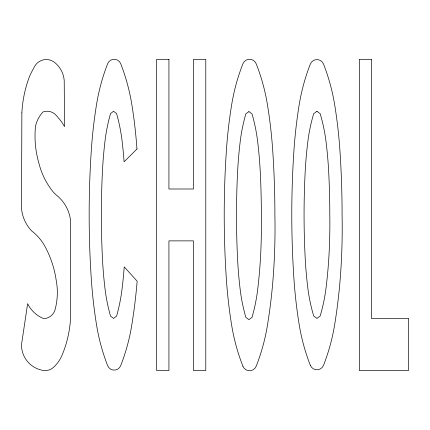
<?xml version="1.0" encoding="UTF-8"?>
<svg xmlns="http://www.w3.org/2000/svg" width="430" height="430" viewBox="0 0 430 430"><rect width="100%" height="100%" fill="white"/><g stroke="black" fill="none" stroke-linecap="round" stroke-linejoin="round"><path stroke-width="0.64" d="M408.5 318.684L408.5 370.558L359.356 370.558L359.356 59.319L371.644 59.319L371.644 318.684L408.5 318.684M21.876 112.896L21.505 208.389A37.265 37.265 0 0 0 31.691 230.926A50.385 50.385 0 0 1 44.424 245.412A101.636 101.636 0 0 1 56.147 279.968A66.456 66.456 0 0 1 55.373 308.53A12.33 12.33 0 0 1 43.865 318.673A30.062 30.062 0 0 1 27.644 303.65L21.5 344.618A25.768 25.768 0 0 0 41.807 370.16A9.105 9.105 0 0 0 45.698 370.515A11.443 11.443 0 0 0 53.39 367.408A34.045 34.045 0 0 0 62.527 354.051A110.505 110.505 0 0 0 70.644 308.944L70.638 221.482A37.765 37.765 0 0 0 56.276 195.016L53.685 192.532A73.116 73.116 0 0 1 38.92 163.25A97.416 97.416 0 0 1 35.47 126.474A30.175 30.175 0 0 1 43.027 111.929A12.099 12.099 0 0 1 56.647 115.869L58.195 117.745A42.296 42.296 0 0 1 64.5 126.646L64.221 80.749A25.413 25.413 0 0 0 53.325 61.506A13.341 13.341 0 0 0 34.486 66.688L33.196 69.106A72.337 72.337 0 0 0 29.536 76.432A119.298 119.298 0 0 0 21.876 112.896M136.955 149.006L124.087 161.841A445.797 445.797 0 0 0 122.168 141.61A179.358 179.358 0 0 0 116.573 113.552L113.552 111.273L110.531 113.552A179.358 179.358 0 0 0 104.936 141.61A445.797 445.797 0 0 0 102.41 172.005A879.92 879.92 0 0 0 102.41 257.683A445.797 445.797 0 0 0 104.936 288.079A179.358 179.358 0 0 0 110.531 316.131L113.552 318.415L116.573 316.131A179.358 179.358 0 0 0 122.168 288.079A515.919 515.919 0 0 0 124.222 266.874L137.159 281.198A571.303 571.303 0 0 1 131.87 324.596A201.928 201.928 0 0 1 120.722 365.64A7.025 7.025 0 0 1 107.634 365.64A201.928 201.928 0 0 1 96.492 324.596A494.661 494.661 0 0 1 91.3 278.898A965.366 965.366 0 0 1 91.3 150.473A494.661 494.661 0 0 1 96.492 104.78A201.928 201.928 0 0 1 107.634 63.731A7.025 7.025 0 0 1 120.722 63.731A201.928 201.928 0 0 1 131.87 104.78A494.661 494.661 0 0 1 136.955 149.006M248.927 111.585L245.842 113.907A177.611 177.611 0 0 0 240.139 142.061A441.298 441.298 0 0 0 237.564 172.597A870.696 870.696 0 0 0 237.564 258.661A441.298 441.298 0 0 0 240.139 289.196A177.611 177.611 0 0 0 245.842 317.345L248.927 319.667L252.018 317.345A177.611 177.611 0 0 0 257.721 289.196A510.684 510.684 0 0 0 260.698 253.856A593.696 593.696 0 0 0 261.359 215.629A870.696 870.696 0 0 0 260.295 172.597A441.298 441.298 0 0 0 257.721 142.061A177.611 177.611 0 0 0 252.018 113.907L248.927 111.585M316.931 111.273L313.717 113.665A170.468 170.468 0 0 0 307.837 141.61A423.109 423.109 0 0 0 305.171 172.011A833.904 833.904 0 0 0 305.171 257.677A423.109 423.109 0 0 0 307.837 288.079A170.468 170.468 0 0 0 313.717 316.023L316.931 318.415L320.146 316.023A170.468 170.468 0 0 0 326.026 288.079A489.533 489.533 0 0 0 329.111 252.904A568.874 568.874 0 0 0 329.794 214.844A833.904 833.904 0 0 0 328.692 172.011A423.109 423.109 0 0 0 326.026 141.61A170.468 170.468 0 0 0 320.146 113.665L316.931 111.273M168.931 59.319L156.644 59.319L156.644 370.558L168.931 370.558L168.931 240.875L193.5 240.875L193.5 370.558L205.787 370.558L205.787 59.319L193.5 59.319L193.5 189.001L168.931 189.001L168.931 59.319M242.912 366.22A7.138 7.138 0 0 0 256.199 366.22A200.434 200.434 0 0 0 267.471 325.128A566.546 566.546 0 0 0 273.544 272.249A655.675 655.675 0 0 0 274.894 215A956.906 956.906 0 0 0 272.727 150.661A490.587 490.587 0 0 0 267.471 104.872A200.434 200.434 0 0 0 256.199 63.78A7.138 7.138 0 0 0 242.912 63.78A200.434 200.434 0 0 0 231.641 104.872A490.587 490.587 0 0 0 226.384 150.661A956.906 956.906 0 0 0 226.384 279.339A490.587 490.587 0 0 0 231.641 325.128A200.434 200.434 0 0 0 242.912 366.22M310.342 365.312A7.079 7.079 0 0 0 323.521 365.312A200.24 200.24 0 0 0 334.712 324.376A566.165 566.165 0 0 0 340.737 271.706A655.282 655.282 0 0 0 342.081 214.688A956.406 956.406 0 0 0 339.931 150.607A490.243 490.243 0 0 0 334.712 105.001A200.24 200.24 0 0 0 323.521 64.065A7.079 7.079 0 0 0 310.342 64.065A200.24 200.24 0 0 0 299.151 105.001A490.243 490.243 0 0 0 293.932 150.607A956.406 956.406 0 0 0 293.932 278.769A490.243 490.243 0 0 0 299.151 324.376A200.24 200.24 0 0 0 310.342 365.312"/></g></svg>
